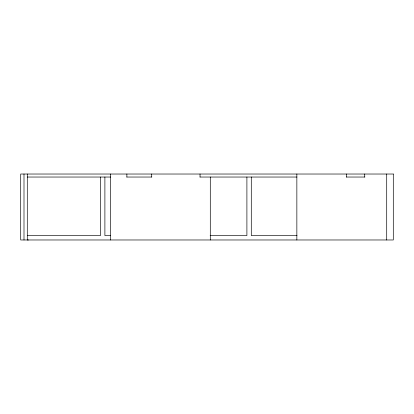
<?xml version="1.0" encoding="UTF-8"?>
<svg xmlns="http://www.w3.org/2000/svg" width="414" height="414" viewBox="0 0 414 414"><rect width="100%" height="100%" fill="white"/><g stroke="black" fill="none" stroke-linecap="round" stroke-linejoin="round"><path stroke-width="0.62" d="M28.395 239.975L27.293 239.975L27.293 174.025M27.293 177.037L110.678 177.037M126.756 177.037L151.834 177.037M199.957 177.037L296.952 177.037M346.301 177.037L364.9 177.037M27.293 235.576L100.493 235.576L100.493 177.037M110.698 235.576L104.892 235.576L104.892 177.037M210.152 235.576L246.899 235.576L246.899 177.037M297.009 235.576L251.293 235.576L251.293 177.037M386.707 174.025L386.707 239.975M364.724 174.025L364.724 177.037M346.477 174.025L346.477 177.037M296.854 174.025L296.854 239.975M210.296 177.037L210.296 239.975M200.034 174.025L200.034 177.037M151.715 174.025L151.715 177.037M126.875 174.025L126.875 177.037M110.554 174.025L110.554 239.975M23.996 174.025L23.996 239.975M393.3 174.025L20.7 174.025L20.7 239.975L393.3 239.975L393.3 174.025"/></g></svg>
